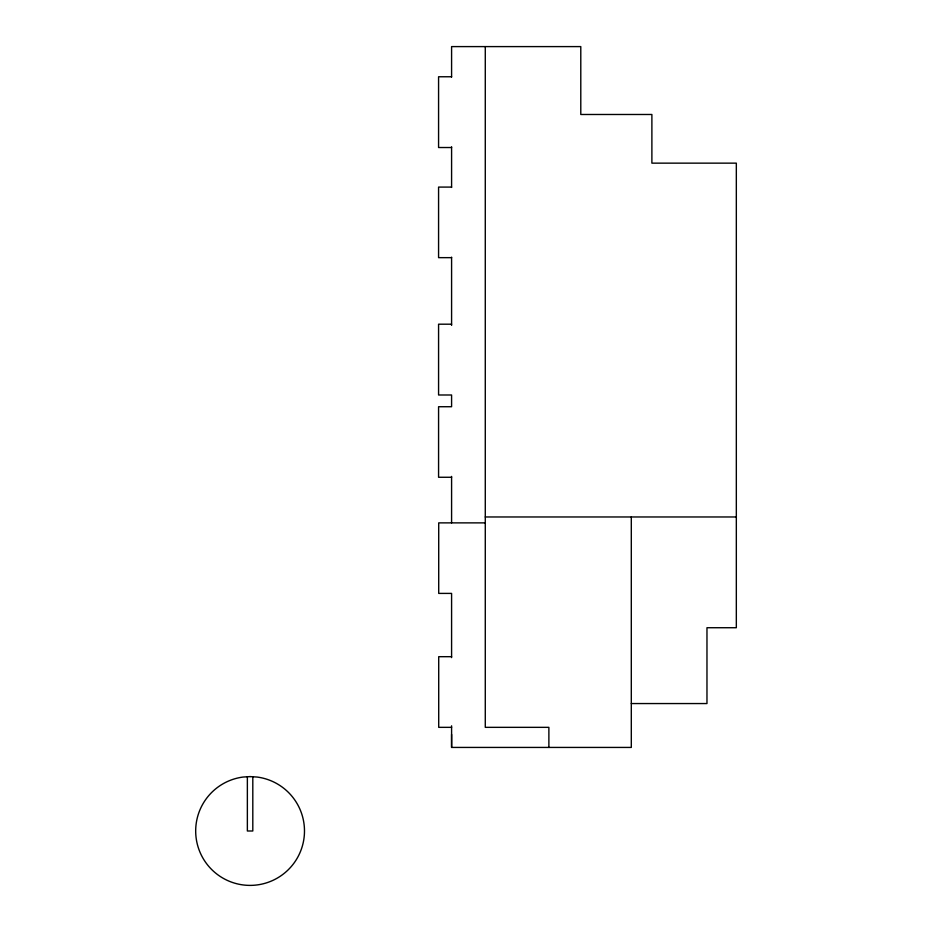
<?xml version="1.0" encoding="UTF-8"?>
<svg xmlns="http://www.w3.org/2000/svg" width="932" height="932" viewBox="0 0 932 932"><rect width="100%" height="100%" fill="white"/><g stroke="black" fill="none" stroke-linecap="round" stroke-linejoin="round"><path stroke-width="1.4" d="M631.302 516.969L631.302 747.429L451.589 747.429L451.589 734.404M451.589 76.762L438.576 76.762L438.576 147.524L451.589 147.524M451.589 187.087L438.576 187.087L438.576 257.651L451.589 257.651M451.589 324.196L438.576 324.196L438.576 394.993L451.589 394.993L451.589 406.725L438.576 406.725L438.576 477.266L451.589 477.266M485.281 516.969L736.327 516.969M485.281 522.875L438.716 522.875L438.716 593.404L451.589 593.404L451.589 657.608M451.589 656.687L438.716 656.687L438.716 727.344L451.589 727.344M631.302 703.555L706.969 703.555L706.969 627.725L736.327 627.725L736.327 163.147L651.887 163.147L651.887 114.485L580.787 114.485L580.787 46.6L451.589 46.6L451.589 77.088M548.878 747.429L548.878 727.344L485.281 727.344L485.281 46.6M451.589 146.79L451.589 187.449M451.589 257.15L451.589 325.396M451.589 476.415L451.589 522.875M451.589 725.818L451.589 747.429M252.805 776.764L252.805 830.995L247.364 830.995L247.364 776.764M250.079 776.589L242.984 777.055A54.406 54.406 0 0 0 204.201 860.224A54.406 54.406 0 0 0 295.968 860.224A54.406 54.406 0 0 0 257.185 777.055L250.079 776.589"/></g></svg>
